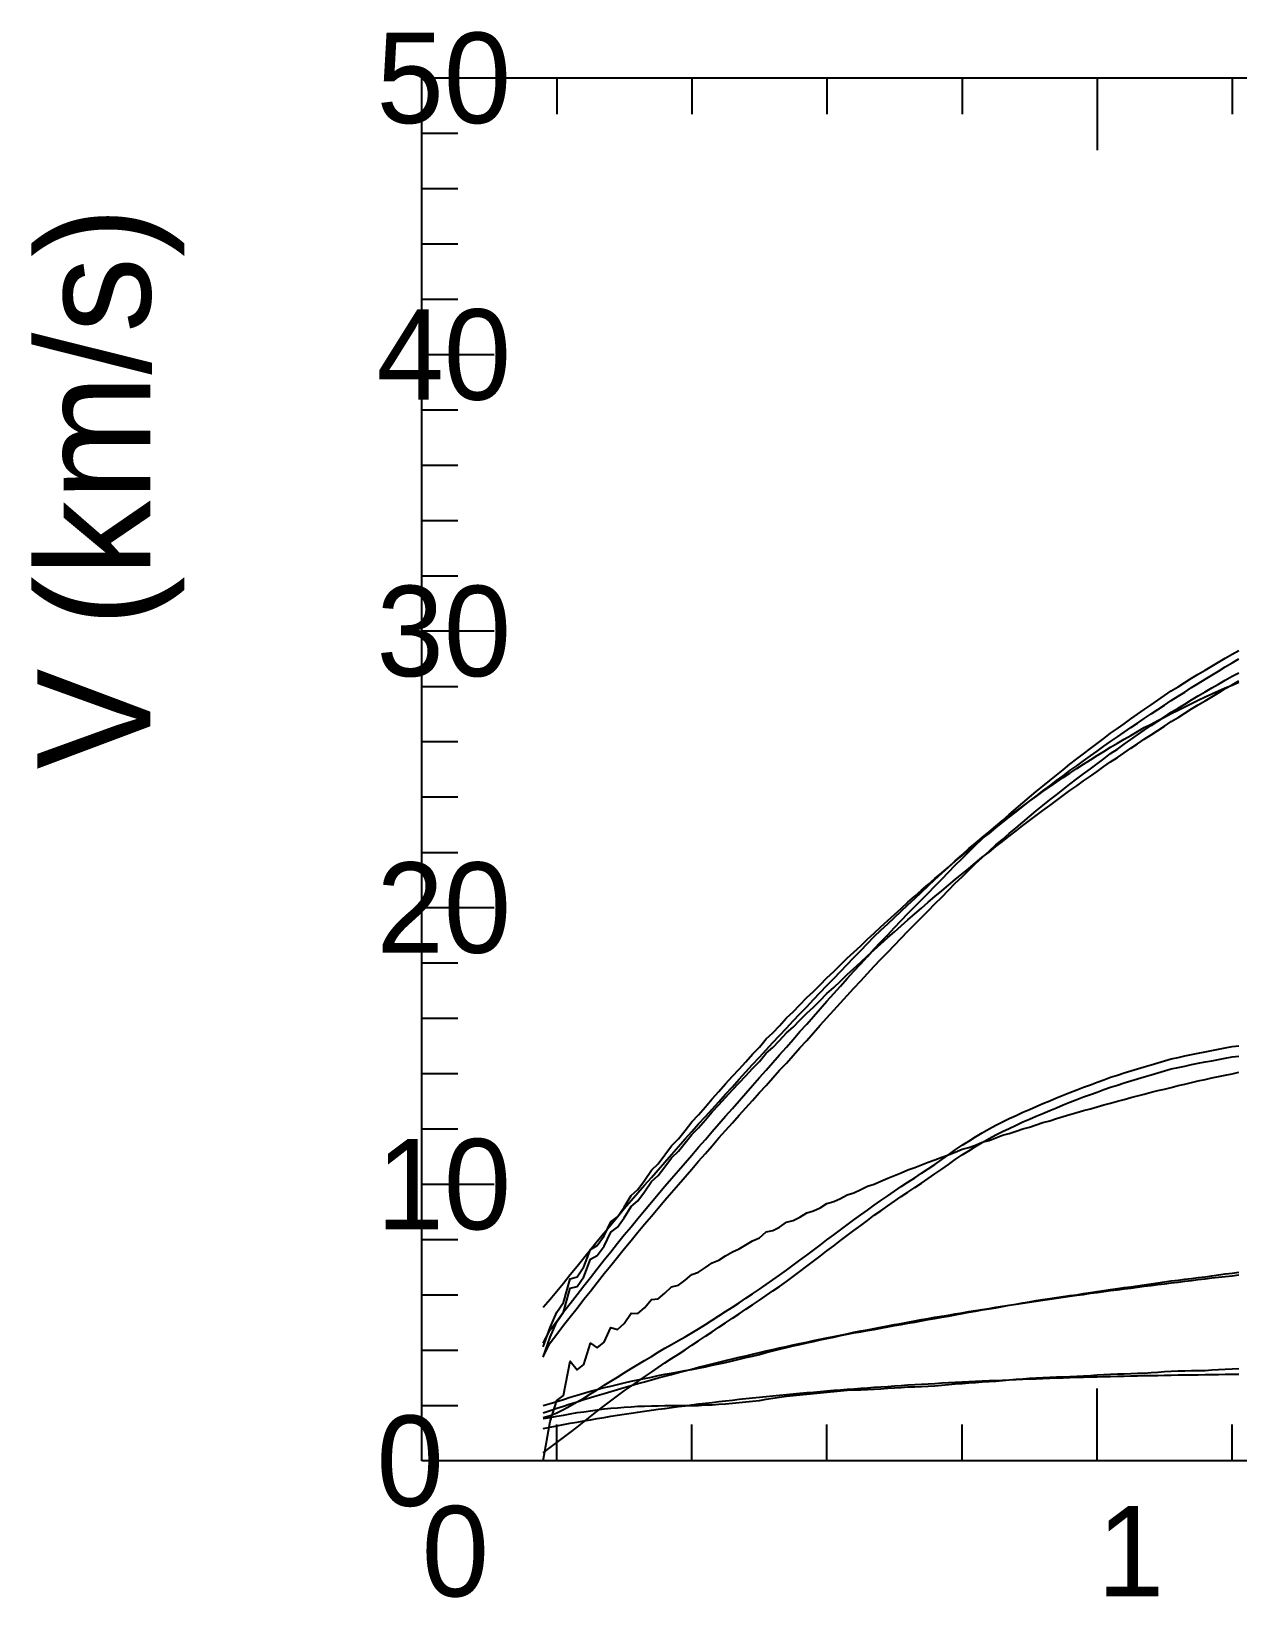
# Model space of a CAD drawing. Extents: x -35 to 185, y -35 to 148.
# Drawn here: x -34.5 to 72.2, y -12.1 to 126.4 of the extents above; entities that cross this region are included whole.
import ezdxf

# ---------------------------------------------------------------- set-up
doc = ezdxf.new("R2010")
doc.units = 0

msp = doc.modelspace()

# ---------------------------------------------------------------- linework, layer by layer
at = {"color": 0}
for p, q in [((11.95, 122.33), (11.95, 119.13)), ((23.89, 122.33), (23.89, 119.13)), ((35.84, 122.33), (35.84, 119.13)), ((47.79, 122.33), (47.79, 119.13)), ((59.73, 122.33), (59.73, 115.93)), ((71.68, 122.33), (71.68, 119.13)), ((0, 117.43), (3.2, 117.43)), ((0, 112.54), (3.2, 112.54)), ((0, 107.65), (3.2, 107.65)), ((0, 102.76), (3.2, 102.76)), ((0, 97.86), (6.4, 97.86)), ((0, 92.97), (3.2, 92.97)), ((0, 88.08), (3.2, 88.08)), ((0, 83.18), (3.2, 83.18)), ((0, 78.29), (3.2, 78.29)), ((0, 73.4), (6.4, 73.4)), ((0, 68.5), (3.2, 68.5)), ((0, 63.61), (3.2, 63.61)), ((0, 58.72), (3.2, 58.72)), ((0, 53.82), (3.2, 53.82)), ((0, 48.93), (6.4, 48.93)), ((0, 44.04), (3.2, 44.04)), ((0, 39.14), (3.2, 39.14)), ((0, 34.25), (3.2, 34.25)), ((0, 29.36), (3.2, 29.36)), ((0, 24.47), (6.4, 24.47)), ((0, 19.57), (3.2, 19.57)), ((0, 14.68), (3.2, 14.68)), ((0, 9.79), (3.2, 9.79)), ((59.73, 0), (59.73, 6.4)), ((0, 4.89), (3.2, 4.89)), ((11.95, 0), (11.95, 3.2)), ((23.89, 0), (23.89, 3.2)), ((35.84, 0), (35.84, 3.2)), ((47.79, 0), (47.79, 3.2)), ((71.68, 0), (71.68, 3.2))]:
    msp.add_line(p, q, dxfattribs=at)
msp.add_lwpolyline([(0, 0), (0, 122.33), (179.2, 122.33), (179.2, 0)], close=True, dxfattribs=at)
at = {"color": 4}
for points in [[(10.75, 10.4), (11.35, 11.58), (11.95, 12.36), (12.54, 13.16), (13.14, 13.91), (13.74, 14.7), (14.34, 15.48), (14.93, 16.21), (15.53, 16.99), (16.13, 17.77), (16.73, 18.49), (17.32, 19.24), (17.92, 19.98), (18.52, 20.7), (19.11, 21.44), (19.71, 22.15), (20.31, 22.86), (20.91, 23.58), (21.5, 24.29), (22.1, 24.97), (22.7, 25.68), (23.3, 26.36), (23.89, 27.04), (24.49, 27.74), (25.09, 28.42), (25.69, 29.11), (26.28, 29.81), (26.88, 30.48), (27.48, 31.16), (28.07, 31.85), (28.67, 32.52), (29.27, 33.19), (29.87, 33.89), (30.46, 34.54), (31.06, 35.23), (31.66, 35.92), (32.26, 36.58), (32.85, 37.27), (33.45, 37.96), (34.05, 38.61), (34.65, 39.3), (35.24, 39.98), (35.84, 40.64), (36.44, 41.33), (37.03, 41.99), (37.63, 42.65), (38.23, 43.31), (38.83, 43.96), (39.42, 44.61), (40.02, 45.27), (40.62, 45.89), (41.22, 46.52), (41.81, 47.16), (42.41, 47.79), (43.01, 48.4), (43.61, 49.02), (44.2, 49.62), (44.8, 50.22), (45.4, 50.84), (45.99, 51.45), (46.59, 52.06), (47.19, 52.69), (47.79, 53.27), (48.38, 53.86), (48.98, 54.45), (49.58, 55), (50.18, 55.58), (50.77, 56.14), (51.37, 56.64), (51.97, 57.17), (52.57, 57.69), (53.16, 58.2), (53.76, 58.7), (54.36, 59.2), (54.95, 59.68), (55.55, 60.18), (56.15, 60.66), (56.75, 61.13), (57.34, 61.61), (57.94, 62.08), (58.54, 62.54), (59.14, 63), (59.73, 63.45), (60.33, 63.9), (60.93, 64.36), (61.53, 64.78), (62.12, 65.2), (62.72, 65.63), (63.32, 66.05), (63.91, 66.46), (64.51, 66.88), (65.11, 67.27), (65.71, 67.69), (66.3, 68.1), (66.9, 68.46), (67.5, 68.84), (68.1, 69.22), (68.69, 69.57), (69.29, 69.94), (69.89, 70.3), (70.49, 70.65), (71.08, 71.01), (71.68, 71.36), (72.28, 71.67)], [(10.75, 9.18), (11.35, 10.42), (11.95, 11.19), (12.54, 11.99), (13.14, 12.72), (13.74, 13.5), (14.34, 14.28), (14.93, 15.01), (15.53, 15.78), (16.13, 16.56), (16.73, 17.26), (17.32, 18.02), (17.92, 18.75), (18.52, 19.47), (19.11, 20.21), (19.71, 20.92), (20.31, 21.63), (20.91, 22.35), (21.5, 23.05), (22.1, 23.74), (22.7, 24.44), (23.3, 25.12), (23.89, 25.8), (24.49, 26.5), (25.09, 27.18), (25.69, 27.85), (26.28, 28.55), (26.88, 29.21), (27.48, 29.88), (28.07, 30.56), (28.67, 31.22), (29.27, 31.88), (29.87, 32.56), (30.46, 33.19), (31.06, 33.87), (31.66, 34.54), (32.26, 35.18), (32.85, 35.86), (33.45, 36.54), (34.05, 37.18), (34.65, 37.86), (35.24, 38.52), (35.84, 39.18), (36.44, 39.85), (37.03, 40.51), (37.63, 41.15), (38.23, 41.81), (38.83, 42.46), (39.42, 43.1), (40.02, 43.75), (40.62, 44.37), (41.22, 44.99), (41.81, 45.62), (42.41, 46.24), (43.01, 46.84), (43.61, 47.46), (44.2, 48.05), (44.8, 48.64), (45.4, 49.26), (45.99, 49.86), (46.59, 50.46), (47.19, 51.08), (47.79, 51.66), (48.38, 52.24), (48.98, 52.82), (49.58, 53.36), (50.18, 53.93), (50.77, 54.48), (51.37, 54.97), (51.97, 55.49), (52.57, 56), (53.16, 56.5), (53.76, 56.99), (54.36, 57.48), (54.95, 57.96), (55.55, 58.45), (56.15, 58.92), (56.75, 59.38), (57.34, 59.85), (57.94, 60.31), (58.54, 60.77), (59.14, 61.22), (59.73, 61.66), (60.33, 62.1), (60.93, 62.55), (61.53, 62.96), (62.12, 63.38), (62.72, 63.8), (63.32, 64.21), (63.91, 64.62), (64.51, 65.03), (65.11, 65.41), (65.71, 65.81), (66.3, 66.22), (66.9, 66.57), (67.5, 66.94), (68.1, 67.32), (68.69, 67.66), (69.29, 68.02), (69.89, 68.37), (70.49, 68.71), (71.08, 69.06), (71.68, 69.4), (72.28, 69.7)], [(10.75, 4.9), (11.35, 5.05), (11.95, 5.24), (12.54, 5.43), (13.14, 5.62), (13.74, 5.81), (14.34, 5.97), (14.93, 6.14), (15.53, 6.3), (16.13, 6.47), (16.73, 6.61), (17.32, 6.75), (17.92, 6.89), (18.52, 7.03), (19.11, 7.16), (19.71, 7.28), (20.31, 7.4), (20.91, 7.53), (21.5, 7.65), (22.1, 7.76), (22.7, 7.87), (23.3, 7.98), (23.89, 8.08), (24.49, 8.19), (25.09, 8.32), (25.69, 8.45), (26.28, 8.57), (26.88, 8.69), (27.48, 8.84), (28.07, 8.98), (28.67, 9.12), (29.27, 9.26), (29.87, 9.41), (30.46, 9.56), (31.06, 9.72), (31.66, 9.87), (32.26, 10.03), (32.85, 10.16), (33.45, 10.29), (34.05, 10.42), (34.65, 10.56), (35.24, 10.69), (35.84, 10.82), (36.44, 10.94), (37.03, 11.07), (37.63, 11.2), (38.23, 11.3), (38.83, 11.4), (39.42, 11.51), (40.02, 11.61), (40.62, 11.72), (41.22, 11.84), (41.81, 11.95), (42.41, 12.06), (43.01, 12.17), (43.61, 12.27), (44.2, 12.37), (44.8, 12.48), (45.4, 12.58), (45.99, 12.69), (46.59, 12.8), (47.19, 12.91), (47.79, 13.02), (48.38, 13.13), (48.98, 13.23), (49.58, 13.34), (50.18, 13.44), (50.77, 13.54), (51.37, 13.65), (51.97, 13.76), (52.57, 13.86), (53.16, 13.97), (53.76, 14.06), (54.36, 14.16), (54.95, 14.25), (55.55, 14.34), (56.15, 14.43), (56.75, 14.52), (57.34, 14.61), (57.94, 14.69), (58.54, 14.78), (59.14, 14.87), (59.73, 14.97), (60.33, 15.06), (60.93, 15.15), (61.53, 15.23), (62.12, 15.31), (62.72, 15.39), (63.32, 15.47), (63.91, 15.55), (64.51, 15.64), (65.11, 15.73), (65.71, 15.82), (66.3, 15.91), (66.9, 15.98), (67.5, 16.06), (68.1, 16.13), (68.69, 16.2), (69.29, 16.27), (69.89, 16.36), (70.49, 16.44), (71.08, 16.52), (71.68, 16.6), (72.28, 16.68)]]:
    msp.add_lwpolyline(points, dxfattribs=at)
at = {"color": 3}
for points in [[(10.75, 10.09), (11.35, 11.8), (11.95, 13.15), (12.54, 14.01), (13.14, 16.08), (13.74, 16.28), (14.34, 17.14), (14.93, 18.68), (15.53, 19.04), (16.13, 19.9), (16.73, 21.13), (17.32, 21.59), (17.92, 22.44), (18.52, 23.46), (19.11, 23.99), (19.71, 24.79), (20.31, 25.7), (20.91, 26.27), (21.5, 27.05), (22.1, 27.87), (22.7, 28.47), (23.3, 29.21), (23.89, 29.98), (24.49, 30.59), (25.09, 31.3), (25.69, 32.02), (26.28, 32.65), (26.88, 33.33), (27.48, 34.02), (28.07, 34.65), (28.67, 35.3), (29.27, 35.96), (29.87, 36.59), (30.46, 37.32), (31.06, 37.85), (31.66, 38.48), (32.26, 39.17), (32.85, 39.7), (33.45, 40.33), (34.05, 40.97), (34.65, 41.51), (35.24, 42.11), (35.84, 42.73), (36.44, 43.27), (37.03, 43.86), (37.63, 44.46), (38.23, 45), (38.83, 45.56), (39.42, 46.14), (40.02, 46.68), (40.62, 47.23), (41.22, 47.79), (41.81, 48.33), (42.41, 48.86), (43.01, 49.4), (43.61, 49.93), (44.2, 50.46), (44.8, 50.98), (45.4, 51.5), (45.99, 52.01), (46.59, 52.52), (47.19, 53.04), (47.79, 53.55), (48.38, 54.03), (48.98, 54.54), (49.58, 55.03), (50.18, 55.5), (50.77, 56), (51.37, 56.47), (51.97, 56.94), (52.57, 57.41), (53.16, 57.88), (53.76, 58.34), (54.36, 58.8), (54.95, 59.26), (55.55, 59.71), (56.15, 60.16), (56.75, 60.6), (57.34, 61.05), (57.94, 61.48), (58.54, 61.92), (59.14, 62.35), (59.73, 62.77), (60.33, 63.2), (60.93, 63.62), (61.53, 64.03), (62.12, 64.44), (62.72, 64.86), (63.32, 65.26), (63.91, 65.66), (64.51, 66.07), (65.11, 66.46), (65.71, 66.85), (66.3, 67.25), (66.9, 67.62), (67.5, 68), (68.1, 68.39), (68.69, 68.75), (69.29, 69.13), (69.89, 69.49), (70.49, 69.86), (71.08, 70.22), (71.68, 70.57), (72.28, 70.93)], [(10.75, 9.15), (11.35, 10.92), (11.95, 12.3), (12.54, 13.15), (13.14, 15.27), (13.74, 15.42), (14.34, 16.27), (14.93, 17.83), (15.53, 18.15), (16.13, 18.99), (16.73, 20.22), (17.32, 20.65), (17.92, 21.48), (18.52, 22.5), (19.11, 23), (19.71, 23.79), (20.31, 24.69), (20.91, 25.23), (21.5, 25.99), (22.1, 26.8), (22.7, 27.38), (23.3, 28.11), (23.89, 28.86), (24.49, 29.46), (25.09, 30.15), (25.69, 30.85), (26.28, 31.47), (26.88, 32.13), (27.48, 32.8), (28.07, 33.42), (28.67, 34.06), (29.27, 34.7), (29.87, 35.32), (30.46, 36.04), (31.06, 36.55), (31.66, 37.17), (32.26, 37.84), (32.85, 38.36), (33.45, 38.97), (34.05, 39.6), (34.65, 40.13), (35.24, 40.71), (35.84, 41.32), (36.44, 41.85), (37.03, 42.42), (37.63, 43.01), (38.23, 43.54), (38.83, 44.1), (39.42, 44.66), (40.02, 45.19), (40.62, 45.73), (41.22, 46.28), (41.81, 46.8), (42.41, 47.33), (43.01, 47.86), (43.61, 48.38), (44.2, 48.89), (44.8, 49.4), (45.4, 49.92), (45.99, 50.41), (46.59, 50.92), (47.19, 51.42), (47.79, 51.93), (48.38, 52.39), (48.98, 52.89), (49.58, 53.38), (50.18, 53.84), (50.77, 54.33), (51.37, 54.79), (51.97, 55.25), (52.57, 55.71), (53.16, 56.18), (53.76, 56.63), (54.36, 57.08), (54.95, 57.53), (55.55, 57.97), (56.15, 58.41), (56.75, 58.85), (57.34, 59.29), (57.94, 59.71), (58.54, 60.14), (59.14, 60.57), (59.73, 60.98), (60.33, 61.4), (60.93, 61.82), (61.53, 62.22), (62.12, 62.63), (62.72, 63.04), (63.32, 63.43), (63.91, 63.82), (64.51, 64.22), (65.11, 64.61), (65.71, 64.99), (66.3, 65.38), (66.9, 65.75), (67.5, 66.12), (68.1, 66.51), (68.69, 66.86), (69.29, 67.23), (69.89, 67.59), (70.49, 67.94), (71.08, 68.3), (71.68, 68.65), (72.28, 69)], [(10.75, 4.25), (11.35, 4.45), (11.95, 4.65), (12.54, 4.84), (13.14, 5.03), (13.74, 5.22), (14.34, 5.41), (14.93, 5.59), (15.53, 5.77), (16.13, 5.95), (16.73, 6.13), (17.32, 6.31), (17.92, 6.48), (18.52, 6.65), (19.11, 6.82), (19.71, 6.99), (20.31, 7.16), (20.91, 7.32), (21.5, 7.48), (22.1, 7.64), (22.7, 7.8), (23.3, 7.96), (23.89, 8.11), (24.49, 8.27), (25.09, 8.42), (25.69, 8.57), (26.28, 8.72), (26.88, 8.86), (27.48, 9.01), (28.07, 9.15), (28.67, 9.29), (29.27, 9.43), (29.87, 9.57), (30.46, 9.71), (31.06, 9.84), (31.66, 9.98), (32.26, 10.11), (32.85, 10.24), (33.45, 10.37), (34.05, 10.5), (34.65, 10.63), (35.24, 10.75), (35.84, 10.88), (36.44, 11), (37.03, 11.12), (37.63, 11.24), (38.23, 11.36), (38.83, 11.48), (39.42, 11.59), (40.02, 11.71), (40.62, 11.82), (41.22, 11.93), (41.81, 12.04), (42.41, 12.15), (43.01, 12.26), (43.61, 12.37), (44.2, 12.48), (44.8, 12.58), (45.4, 12.69), (45.99, 12.79), (46.59, 12.89), (47.19, 12.99), (47.79, 13.09), (48.38, 13.19), (48.98, 13.29), (49.58, 13.39), (50.18, 13.48), (50.77, 13.58), (51.37, 13.67), (51.97, 13.76), (52.57, 13.85), (53.16, 13.95), (53.76, 14.04), (54.36, 14.12), (54.95, 14.21), (55.55, 14.3), (56.15, 14.39), (56.75, 14.47), (57.34, 14.56), (57.94, 14.64), (58.54, 14.72), (59.14, 14.81), (59.73, 14.89), (60.33, 14.97), (60.93, 15.05), (61.53, 15.13), (62.12, 15.2), (62.72, 15.28), (63.32, 15.36), (63.91, 15.44), (64.51, 15.51), (65.11, 15.59), (65.71, 15.66), (66.3, 15.74), (66.9, 15.81), (67.5, 15.88), (68.1, 15.95), (68.69, 16.02), (69.29, 16.1), (69.89, 16.17), (70.49, 16.24), (71.08, 16.31), (71.68, 16.37), (72.28, 16.44)]]:
    msp.add_lwpolyline(points, dxfattribs=at)
at = {"color": 6}
for points in [[(10.75, 13.58), (11.35, 14.29), (11.95, 15), (12.54, 15.72), (13.14, 16.47), (13.74, 17.22), (14.34, 17.96), (14.93, 18.7), (15.53, 19.43), (16.13, 20.16), (16.73, 20.88), (17.32, 21.59), (17.92, 22.3), (18.52, 23.02), (19.11, 23.7), (19.71, 24.38), (20.31, 25.06), (20.91, 25.74), (21.5, 26.42), (22.1, 27.1), (22.7, 27.79), (23.3, 28.47), (23.89, 29.13), (24.49, 29.79), (25.09, 30.45), (25.69, 31.11), (26.28, 31.76), (26.88, 32.42), (27.48, 33.08), (28.07, 33.74), (28.67, 34.39), (29.27, 35.04), (29.87, 35.7), (30.46, 36.35), (31.06, 36.99), (31.66, 37.62), (32.26, 38.26), (32.85, 38.9), (33.45, 39.52), (34.05, 40.16), (34.65, 40.79), (35.24, 41.42), (35.84, 42.04), (36.44, 42.66), (37.03, 43.28), (37.63, 43.91), (38.23, 44.52), (38.83, 45.13), (39.42, 45.75), (40.02, 46.36), (40.62, 46.94), (41.22, 47.5), (41.81, 48.06), (42.41, 48.62), (43.01, 49.18), (43.61, 49.74), (44.2, 50.31), (44.8, 50.87), (45.4, 51.43), (45.99, 51.97), (46.59, 52.52), (47.19, 53.06), (47.79, 53.6), (48.38, 54.15), (48.98, 54.64), (49.58, 55.14), (50.18, 55.64), (50.77, 56.14), (51.37, 56.59), (51.97, 57.03), (52.57, 57.47), (53.16, 57.91), (53.76, 58.36), (54.36, 58.77), (54.95, 59.19), (55.55, 59.61), (56.15, 60.03), (56.75, 60.43), (57.34, 60.83), (57.94, 61.23), (58.54, 61.63), (59.14, 62.01), (59.73, 62.38), (60.33, 62.74), (60.93, 63.11), (61.53, 63.47), (62.12, 63.82), (62.72, 64.16), (63.32, 64.51), (63.91, 64.85), (64.51, 65.17), (65.11, 65.48), (65.71, 65.79), (66.3, 66.1), (66.9, 66.41), (67.5, 66.7), (68.1, 67), (68.69, 67.29), (69.29, 67.58), (69.89, 67.84), (70.49, 68.1), (71.08, 68.36), (71.68, 68.62), (72.28, 68.87)], [(10.75, 0.71), (11.35, 1.16), (11.95, 1.61), (12.54, 2.06), (13.14, 2.51), (13.74, 2.98), (14.34, 3.44), (14.93, 3.91), (15.53, 4.38), (16.13, 4.85), (16.73, 5.29), (17.32, 5.73), (17.92, 6.17), (18.52, 6.61), (19.11, 7.02), (19.71, 7.43), (20.31, 7.84), (20.91, 8.25), (21.5, 8.66), (22.1, 9.04), (22.7, 9.43), (23.3, 9.82), (23.89, 10.21), (24.49, 10.61), (25.09, 11.01), (25.69, 11.41), (26.28, 11.81), (26.88, 12.21), (27.48, 12.6), (28.07, 13), (28.67, 13.4), (29.27, 13.79), (29.87, 14.2), (30.46, 14.61), (31.06, 15.02), (31.66, 15.42), (32.26, 15.86), (32.85, 16.3), (33.45, 16.75), (34.05, 17.2), (34.65, 17.64), (35.24, 18.1), (35.84, 18.56), (36.44, 19.02), (37.03, 19.47), (37.63, 19.92), (38.23, 20.37), (38.83, 20.82), (39.42, 21.26), (40.02, 21.71), (40.62, 22.12), (41.22, 22.54), (41.81, 22.96), (42.41, 23.38), (43.01, 23.77), (43.61, 24.17), (44.2, 24.56), (44.8, 24.96), (45.4, 25.37), (45.99, 25.79), (46.59, 26.21), (47.19, 26.64), (47.79, 27.06), (48.38, 27.42), (48.98, 27.79), (49.58, 28.16), (50.18, 28.52), (50.77, 28.83), (51.37, 29.12), (51.97, 29.4), (52.57, 29.68), (53.16, 29.97), (53.76, 30.22), (54.36, 30.47), (54.95, 30.73), (55.55, 30.99), (56.15, 31.23), (56.75, 31.47), (57.34, 31.71), (57.94, 31.95), (58.54, 32.19), (59.14, 32.39), (59.73, 32.61), (60.33, 32.83), (60.93, 33.04), (61.53, 33.23), (62.12, 33.42), (62.72, 33.61), (63.32, 33.79), (63.91, 33.97), (64.51, 34.15), (65.11, 34.32), (65.71, 34.49), (66.3, 34.66), (66.9, 34.78), (67.5, 34.91), (68.1, 35.04), (68.69, 35.17), (69.29, 35.28), (69.89, 35.39), (70.49, 35.5), (71.08, 35.61), (71.68, 35.73), (72.28, 35.78)]]:
    msp.add_lwpolyline(points, dxfattribs=at)
at = {"color": 1}
msp.add_lwpolyline([(10.75, 3.82), (11.35, 3.99), (11.95, 4.25), (12.54, 4.54), (13.14, 4.86), (13.74, 5.2), (14.34, 5.54), (14.93, 5.91), (15.53, 6.28), (16.13, 6.68), (16.73, 7.04), (17.32, 7.4), (17.92, 7.77), (18.52, 8.15), (19.11, 8.52), (19.71, 8.87), (20.31, 9.22), (20.91, 9.59), (21.5, 9.95), (22.1, 10.29), (22.7, 10.63), (23.3, 10.97), (23.89, 11.32), (24.49, 11.68), (25.09, 12.06), (25.69, 12.44), (26.28, 12.82), (26.88, 13.2), (27.48, 13.59), (28.07, 13.98), (28.67, 14.37), (29.27, 14.76), (29.87, 15.17), (30.46, 15.59), (31.06, 16), (31.66, 16.42), (32.26, 16.86), (32.85, 17.29), (33.45, 17.74), (34.05, 18.18), (34.65, 18.62), (35.24, 19.08), (35.84, 19.53), (36.44, 19.98), (37.03, 20.43), (37.63, 20.88), (38.23, 21.31), (38.83, 21.74), (39.42, 22.18), (40.02, 22.61), (40.62, 23.02), (41.22, 23.43), (41.81, 23.85), (42.41, 24.26), (43.01, 24.65), (43.61, 25.04), (44.2, 25.43), (44.8, 25.82), (45.4, 26.22), (45.99, 26.65), (46.59, 27.07), (47.19, 27.49), (47.79, 27.91), (48.38, 28.27), (48.98, 28.64), (49.58, 29), (50.18, 29.37), (50.77, 29.68), (51.37, 29.97), (51.97, 30.26), (52.57, 30.55), (53.16, 30.83), (53.76, 31.08), (54.36, 31.34), (54.95, 31.6), (55.55, 31.85), (56.15, 32.1), (56.75, 32.33), (57.34, 32.57), (57.94, 32.81), (58.54, 33.05), (59.14, 33.26), (59.73, 33.48), (60.33, 33.7), (60.93, 33.92), (61.53, 34.11), (62.12, 34.3), (62.72, 34.48), (63.32, 34.67), (63.91, 34.85), (64.51, 35.02), (65.11, 35.2), (65.71, 35.38), (66.3, 35.56), (66.9, 35.68), (67.5, 35.81), (68.1, 35.93), (68.69, 36.06), (69.29, 36.18), (69.89, 36.29), (70.49, 36.41), (71.08, 36.52), (71.68, 36.64), (72.28, 36.7)], dxfattribs=at)
at = {"color": 2}
for points in [[(10.75, 3.82), (11.35, 3.99), (11.95, 4.25), (12.54, 4.54), (13.14, 4.86), (13.74, 5.2), (14.34, 5.54), (14.93, 5.91), (15.53, 6.28), (16.13, 6.68), (16.73, 7.04), (17.32, 7.4), (17.92, 7.77), (18.52, 8.15), (19.11, 8.52), (19.71, 8.87), (20.31, 9.22), (20.91, 9.59), (21.5, 9.95), (22.1, 10.29), (22.7, 10.63), (23.3, 10.97), (23.89, 11.32), (24.49, 11.68), (25.09, 12.06), (25.69, 12.44), (26.28, 12.82), (26.88, 13.2), (27.48, 13.59), (28.07, 13.98), (28.67, 14.37), (29.27, 14.76), (29.87, 15.17), (30.46, 15.59), (31.06, 16), (31.66, 16.42), (32.26, 16.86), (32.85, 17.29), (33.45, 17.74), (34.05, 18.18), (34.65, 18.62), (35.24, 19.08), (35.84, 19.53), (36.44, 19.98), (37.03, 20.43), (37.63, 20.88), (38.23, 21.31), (38.83, 21.74), (39.42, 22.18), (40.02, 22.61), (40.62, 23.02), (41.22, 23.43), (41.81, 23.85), (42.41, 24.26), (43.01, 24.65), (43.61, 25.04), (44.2, 25.43), (44.8, 25.82), (45.4, 26.22), (45.99, 26.65), (46.59, 27.07), (47.19, 27.49), (47.79, 27.91), (48.38, 28.27), (48.98, 28.64), (49.58, 29), (50.18, 29.37), (50.77, 29.68), (51.37, 29.97), (51.97, 30.26), (52.57, 30.55), (53.16, 30.83), (53.76, 31.08), (54.36, 31.34), (54.95, 31.6), (55.55, 31.85), (56.15, 32.1), (56.75, 32.33), (57.34, 32.57), (57.94, 32.81), (58.54, 33.05), (59.14, 33.26), (59.73, 33.48), (60.33, 33.7), (60.93, 33.92), (61.53, 34.11), (62.12, 34.3), (62.72, 34.48), (63.32, 34.67), (63.91, 34.85), (64.51, 35.02), (65.11, 35.2), (65.71, 35.38), (66.3, 35.56), (66.9, 35.68), (67.5, 35.81), (68.1, 35.93), (68.69, 36.06), (69.29, 36.18), (69.89, 36.29), (70.49, 36.41), (71.08, 36.52), (71.68, 36.64), (72.28, 36.7)], [(10.75, 0), (11.35, 3.47), (11.95, 5.34), (12.54, 5.78), (13.14, 8.81), (13.74, 8.03), (14.34, 8.51), (14.93, 10.39), (15.53, 9.98), (16.13, 10.49), (16.73, 11.78), (17.32, 11.6), (17.92, 12.15), (18.52, 13.06), (19.11, 13.03), (19.71, 13.54), (20.31, 14.26), (20.91, 14.33), (21.5, 14.81), (22.1, 15.39), (22.7, 15.53), (23.3, 15.98), (23.89, 16.47), (24.49, 16.67), (25.09, 17.08), (25.69, 17.5), (26.28, 17.73), (26.88, 18.12), (27.48, 18.49), (28.07, 18.75), (28.67, 19.11), (29.27, 19.44), (29.87, 19.72), (30.46, 20.26), (31.06, 20.36), (31.66, 20.65), (32.26, 21.11), (32.85, 21.24), (33.45, 21.54), (34.05, 21.94), (34.65, 22.1), (35.24, 22.38), (35.84, 22.75), (36.44, 22.92), (37.03, 23.2), (37.63, 23.52), (38.23, 23.71), (38.83, 23.98), (39.42, 24.28), (40.02, 24.48), (40.62, 24.74), (41.22, 25.01), (41.81, 25.22), (42.41, 25.47), (43.01, 25.72), (43.61, 25.93), (44.2, 26.17), (44.8, 26.41), (45.4, 26.62), (45.99, 26.85), (46.59, 27.07), (47.19, 27.29), (47.79, 27.57), (48.38, 27.72), (48.98, 27.93), (49.58, 28.19), (50.18, 28.34), (50.77, 28.55), (51.37, 28.79), (51.97, 28.94), (52.57, 29.14), (53.16, 29.36), (53.76, 29.52), (54.36, 29.71), (54.95, 29.92), (55.55, 30.08), (56.15, 30.27), (56.75, 30.46), (57.34, 30.62), (57.94, 30.8), (58.54, 30.98), (59.14, 31.14), (59.73, 31.31), (60.33, 31.48), (60.93, 31.64), (61.53, 31.8), (62.12, 31.97), (62.72, 32.12), (63.32, 32.28), (63.91, 32.43), (64.51, 32.59), (65.11, 32.76), (65.71, 32.88), (66.3, 33.03), (66.9, 33.19), (67.5, 33.31), (68.1, 33.46), (68.69, 33.6), (69.29, 33.72), (69.89, 33.86), (70.49, 34), (71.08, 34.12), (71.68, 34.24), (72.28, 34.38)], [(10.75, 2.86), (11.35, 2.98), (11.95, 3.09), (12.54, 3.2), (13.14, 3.31), (13.74, 3.42), (14.34, 3.53), (14.93, 3.63), (15.53, 3.73), (16.13, 3.83), (16.73, 3.93), (17.32, 4.02), (17.92, 4.11), (18.52, 4.2), (19.11, 4.29), (19.71, 4.38), (20.31, 4.47), (20.91, 4.55), (21.5, 4.63), (22.1, 4.71), (22.7, 4.79), (23.3, 4.87), (23.89, 4.95), (24.49, 5.02), (25.09, 5.09), (25.69, 5.16), (26.28, 5.23), (26.88, 5.3), (27.48, 5.37), (28.07, 5.44), (28.67, 5.5), (29.27, 5.56), (29.87, 5.63), (30.46, 5.69), (31.06, 5.75), (31.66, 5.81), (32.26, 5.86), (32.85, 5.92), (33.45, 5.97), (34.05, 6.03), (34.65, 6.08), (35.24, 6.13), (35.84, 6.18), (36.44, 6.23), (37.03, 6.28), (37.63, 6.32), (38.23, 6.37), (38.83, 6.41), (39.42, 6.46), (40.02, 6.5), (40.62, 6.54), (41.22, 6.58), (41.81, 6.62), (42.41, 6.66), (43.01, 6.7), (43.61, 6.74), (44.2, 6.77), (44.8, 6.81), (45.4, 6.84), (45.99, 6.88), (46.59, 6.91), (47.19, 6.94), (47.79, 6.97), (48.38, 7), (48.98, 7.03), (49.58, 7.06), (50.18, 7.09), (50.77, 7.11), (51.37, 7.14), (51.97, 7.17), (52.57, 7.19), (53.16, 7.21), (53.76, 7.24), (54.36, 7.26), (54.95, 7.28), (55.55, 7.3), (56.15, 7.32), (56.75, 7.34), (57.34, 7.36), (57.94, 7.38), (58.54, 7.4), (59.14, 7.41), (59.73, 7.43), (60.33, 7.45), (60.93, 7.46), (61.53, 7.48), (62.12, 7.49), (62.72, 7.5), (63.32, 7.52), (63.91, 7.53), (64.51, 7.54), (65.11, 7.55), (65.71, 7.57), (66.3, 7.58), (66.9, 7.59), (67.5, 7.6), (68.1, 7.61), (68.69, 7.61), (69.29, 7.62), (69.89, 7.63), (70.49, 7.64), (71.08, 7.65), (71.68, 7.65), (72.28, 7.66)]]:
    msp.add_lwpolyline(points, dxfattribs=at)
at = {"color": 5}
msp.add_lwpolyline([(10.75, 3.75), (11.35, 3.82), (11.95, 3.93), (12.54, 4.04), (13.14, 4.15), (13.74, 4.26), (14.34, 4.34), (14.93, 4.42), (15.53, 4.5), (16.13, 4.58), (16.73, 4.64), (17.32, 4.68), (17.92, 4.73), (18.52, 4.77), (19.11, 4.82), (19.71, 4.83), (20.31, 4.85), (20.91, 4.87), (21.5, 4.9), (22.1, 4.9), (22.7, 4.9), (23.3, 4.9), (23.89, 4.9), (24.49, 4.9), (25.09, 4.94), (25.69, 4.96), (26.28, 4.99), (26.88, 5.02), (27.48, 5.08), (28.07, 5.14), (28.67, 5.2), (29.27, 5.26), (29.87, 5.34), (30.46, 5.44), (31.06, 5.53), (31.66, 5.63), (32.26, 5.72), (32.85, 5.77), (33.45, 5.83), (34.05, 5.9), (34.65, 5.96), (35.24, 6.02), (35.84, 6.08), (36.44, 6.13), (37.03, 6.19), (37.63, 6.25), (38.23, 6.26), (38.83, 6.28), (39.42, 6.3), (40.02, 6.33), (40.62, 6.37), (41.22, 6.41), (41.81, 6.45), (42.41, 6.49), (43.01, 6.53), (43.61, 6.55), (44.2, 6.58), (44.8, 6.61), (45.4, 6.64), (45.99, 6.69), (46.59, 6.74), (47.19, 6.79), (47.79, 6.84), (48.38, 6.88), (48.98, 6.93), (49.58, 6.97), (50.18, 7.01), (50.77, 7.05), (51.37, 7.11), (51.97, 7.16), (52.57, 7.21), (53.16, 7.26), (53.76, 7.29), (54.36, 7.32), (54.95, 7.35), (55.55, 7.38), (56.15, 7.41), (56.75, 7.43), (57.34, 7.46), (57.94, 7.49), (58.54, 7.51), (59.14, 7.55), (59.73, 7.59), (60.33, 7.63), (60.93, 7.66), (61.53, 7.69), (62.12, 7.7), (62.72, 7.72), (63.32, 7.74), (63.91, 7.75), (64.51, 7.8), (65.11, 7.84), (65.71, 7.88), (66.3, 7.92), (66.9, 7.94), (67.5, 7.96), (68.1, 7.97), (68.69, 7.98), (69.29, 7.99), (69.89, 8.03), (70.49, 8.06), (71.08, 8.09), (71.68, 8.12), (72.28, 8.15)], dxfattribs=at)

# ---------------------------------------------------------------- texts
at = {"color": 0}
for s, p in [('50', (-4, 118.33)), ('40', (-4, 93.86)), ('30', (-4, 69.4)), ('20', (-4, 44.93)), ('10', (-4, 20.47)), ('0', (-4, -4)), ('0', (0, -12)), ('1', (59.73, -12))]:
    msp.add_text(s, height=8, dxfattribs=at).set_placement(p)
msp.add_text('V (km/s)', height=10, rotation=90, dxfattribs=at).set_placement((-24, 61.16))

doc.saveas('drawing.dxf')
